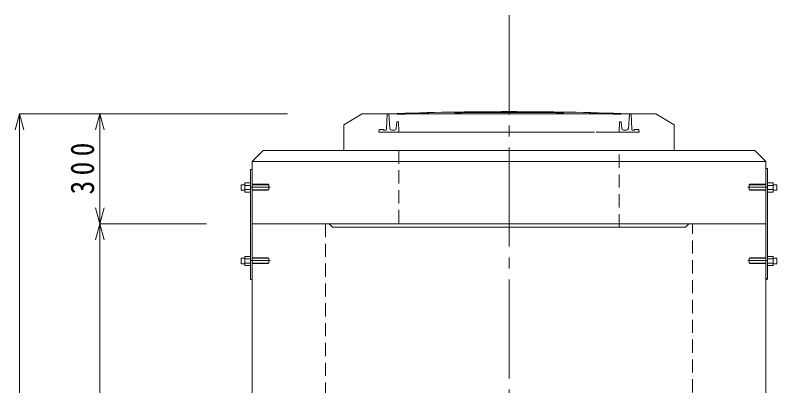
# Model space of a CAD drawing. Units: millimetres, scale not verified. Extents: x -5968 to 5968, y -4228 to 4228.
# Drawn here: x -1217 to 859, y -1211 to -201 of the extents above; entities that cross this region are included whole.
import ezdxf

# ---------------------------------------------------------------- set-up
doc = ezdxf.new("R2010")
doc.units = ezdxf.units.MM
doc.header["$LTSCALE"] = 30
doc.linetypes.add('CHAIN2', pattern=[12, 9, -1, 1, -1])
doc.linetypes.add('DASHED1', pattern=[1.8, 1.2, -0.6])
for name, color, linetype, lineweight in [('0-1_製品図', 7, 'Continuous', 9), ('0-2', 7, 'CHAIN2', 9), ('0-6_寸法', 4, 'Continuous', 9)]:
    doc.layers.add(name, color=color, linetype=linetype, lineweight=lineweight)
doc.styles.add('ＭＳ ゴシック', font='')
doc.styles.get('ＭＳ ゴシック').set_extended_font_data('MS Gothic')

msp = doc.modelspace()

# ---------------------------------------------------------------- linework, layer by layer
at = {"layer": '0-1_製品図', "color": 4}
for p, q in [((-1205.43, -469.77), (-475.23, -469.77)), ((-526.07, -662.87), (-571.07, -662.87)), ((-526.07, -662.87), (-527.17, -661.77)), ((-526.07, -676.67), (-526.07, -662.87)), ((783.93, -662.87), (785.03, -661.77)), ((783.93, -662.87), (828.93, -662.87)), ((783.93, -676.67), (783.93, -662.87)), ((-571.07, -676.67), (-526.07, -676.67)), ((-527.17, -677.77), (-526.07, -676.67)), ((828.93, -676.67), (783.93, -676.67)), ((785.03, -677.77), (783.93, -676.67)), ((-526.07, -862.87), (-571.07, -862.87)), ((-526.07, -862.87), (-527.17, -861.77)), ((-526.07, -876.67), (-526.07, -862.87)), ((783.93, -862.87), (785.03, -861.77)), ((783.93, -862.87), (828.93, -862.87)), ((783.93, -876.67), (783.93, -862.87)), ((-571.07, -876.67), (-526.07, -876.67)), ((-527.17, -877.77), (-526.07, -876.67)), ((828.93, -876.67), (783.93, -876.67)), ((785.03, -877.77), (783.93, -876.67))]:
    msp.add_line(p, q, dxfattribs=at)
at = {"layer": '0-1_製品図', "color": 3}
for p, q in [((-571.07, -599.77), (-541.07, -569.77)), ((-541.07, -569.77), (798.93, -569.77)), ((798.93, -569.77), (828.93, -599.77)), ((-571.07, -599.77), (828.93, -599.77)), ((128.93, -769.77), (-571.07, -769.77)), ((618.93, -769.77), (-361.07, -769.77)), ((128.93, -769.77), (628.93, -769.77)), ((628.93, -769.77), (828.93, -769.77)), ((828.93, -769.77), (828.93, -1669.77))]:
    msp.add_line(p, q, dxfattribs=at)
at = {"layer": '0-1_製品図', "linetype": 'DASHED1'}
for p, q in [((-171.07, -569.77), (-171.07, -778.77)), ((428.93, -778.77), (428.93, -569.77)), ((-571.07, -677.77), (-571.07, -661.77)), ((-571.07, -677.77), (-571.07, -661.77)), ((828.93, -677.77), (828.93, -661.77)), ((-371.07, -1669.77), (-371.07, -769.77)), ((628.93, -1660.77), (628.93, -769.77)), ((828.93, -861.77), (828.93, -877.77))]:
    msp.add_line(p, q, dxfattribs=at)
at = {"layer": '0-1_製品図'}
for p, q in [((-576.05, -621.06), (-571.07, -621.06)), ((-576.05, -621.06), (-576.05, -921.17)), ((-571.07, -921.17), (-571.07, -621.06)), ((828.93, -618.37), (828.93, -918.47)), ((833.9, -618.37), (828.93, -618.37)), ((833.9, -918.47), (833.9, -618.37)), ((-600.92, -678.06), (-600.92, -663.14)), ((-600.92, -663.14), (-590.97, -663.14)), ((-590.97, -658.16), (-590.97, -683.03)), ((-590.97, -658.16), (-576.05, -658.16)), ((848.82, -658.16), (833.9, -658.16)), ((848.82, -658.16), (848.82, -683.03)), ((858.77, -663.14), (848.82, -663.14)), ((858.77, -678.06), (858.77, -663.14)), ((-600.92, -678.06), (-590.97, -678.06)), ((-576.05, -664.79), (-590.97, -664.79)), ((-576.05, -676.4), (-590.97, -676.4)), ((-590.97, -683.03), (-576.05, -683.03)), ((833.9, -664.79), (848.82, -664.79)), ((833.9, -676.4), (848.82, -676.4)), ((848.82, -683.03), (833.9, -683.03)), ((858.77, -678.06), (848.82, -678.06)), ((-600.92, -878.06), (-600.92, -863.14)), ((-600.92, -863.14), (-590.97, -863.14)), ((-590.97, -858.16), (-590.97, -883.03)), ((-590.97, -858.16), (-576.05, -858.16)), ((-576.05, -864.79), (-590.97, -864.79)), ((848.82, -858.16), (833.9, -858.16)), ((833.9, -864.79), (848.82, -864.79)), ((848.82, -858.16), (848.82, -883.03)), ((858.77, -863.14), (848.82, -863.14)), ((858.77, -878.06), (858.77, -863.14)), ((-600.92, -878.06), (-590.97, -878.06)), ((-576.05, -876.4), (-590.97, -876.4)), ((-590.97, -883.03), (-576.05, -883.03)), ((833.9, -876.4), (848.82, -876.4)), ((848.82, -883.03), (833.9, -883.03)), ((858.77, -878.06), (848.82, -878.06)), ((-576.05, -921.17), (-571.07, -921.17)), ((833.9, -918.47), (828.93, -918.47)), ((833.9, -921.17), (828.93, -921.17))]:
    msp.add_line(p, q, dxfattribs=at)
at = {"layer": '0-1_製品図', "color": 4, "linetype": 'CHAIN2'}
for p, q in [((-575.02, -669.77), (-522.13, -669.77)), ((832.87, -669.77), (779.98, -669.77)), ((-575.02, -869.77), (-522.13, -869.77)), ((832.87, -869.77), (779.98, -869.77))]:
    msp.add_line(p, q, dxfattribs=at)
at = {"layer": '0-1_製品図', "color": 3}
for points in [[(828.93, -599.77), (828.93, -769.77), (618.93, -769.77), (609.93, -778.77), (-352.07, -778.77), (-361.07, -769.77), (-571.07, -769.77), (-571.07, -599.77)], [(-571.07, -769.77), (-571.07, -1669.77), (128.93, -1669.77)]]:
    msp.add_lwpolyline(points, dxfattribs=at)
at = {"layer": '0-1_製品図', "color": 4}
for points in [[(-527.17, -661.77), (-571.07, -661.77), (-571.07, -677.77), (-527.17, -677.77)], [(785.03, -661.77), (828.93, -661.77), (828.93, -677.77), (785.03, -677.77)], [(-527.17, -861.77), (-571.07, -861.77), (-571.07, -877.77), (-527.17, -877.77)], [(785.03, -861.77), (828.93, -861.77), (828.93, -877.77), (785.03, -877.77)]]:
    msp.add_lwpolyline(points, dxfattribs=at)
at = {"layer": '0-2'}
msp.add_line((128.93, -201.27), (128.93, -2424.88), dxfattribs=at)
at = {"layer": '0-6_寸法'}
for p, q in [((-1205.43, -469.77), (-1217.07, -513.24)), ((-1205.43, -2169.77), (-1205.43, -469.77)), ((-1205.43, -469.77), (-1193.78, -513.24)), ((-1205.43, -469.77), (-986.25, -469.77)), ((-986.25, -469.77), (-997.9, -513.24)), ((-986.25, -769.77), (-986.25, -469.77)), ((-986.25, -469.77), (-974.6, -513.24)), ((-986.25, -469.77), (-695.43, -469.77)), ((-196.39, -509.6), (-199.07, -469.77)), ((454.24, -509.6), (456.93, -469.77)), ((-178.27, -509.59), (-177.07, -491.27)), ((-172.57, -491.27), (-177.07, -491.27)), ((-171.07, -519.77), (-172.57, -491.27)), ((428.93, -519.77), (430.43, -491.27)), ((430.43, -491.27), (434.93, -491.27)), ((436.12, -509.59), (434.93, -491.27)), ((-225.2, -513.63), (-226.07, -519.77)), ((-224.2, -512.77), (-214.07, -512.77)), ((-214.07, -512.77), (-212.07, -514.77)), ((-208.46, -514.77), (-212.07, -514.77)), ((-183.26, -514.27), (-191.4, -514.27)), ((441.11, -514.27), (449.25, -514.27)), ((466.32, -514.77), (469.93, -514.77)), ((471.93, -512.77), (469.93, -514.77)), ((482.06, -512.77), (471.93, -512.77)), ((483.05, -513.63), (483.93, -519.77)), ((362.2, -519.77), (-226.07, -519.77)), ((366.39, -519.77), (483.93, -519.77)), ((-986.25, -769.77), (-997.9, -726.3)), ((-986.25, -769.77), (-974.6, -726.3)), ((-986.25, -769.77), (-997.9, -813.24)), ((-986.25, -2169.77), (-986.25, -769.77)), ((-986.25, -769.77), (-974.6, -813.24)), ((-986.25, -769.77), (-695.43, -769.77))]:
    msp.add_line(p, q, dxfattribs=at)
at = {"layer": '0-6_寸法', "color": 3}
for p, q in [((-271.07, -469.77), (-321.07, -499.77)), ((528.93, -469.77), (-271.07, -469.77)), ((528.93, -469.77), (578.93, -499.77)), ((-321.07, -569.77), (-321.07, -499.77)), ((578.93, -569.77), (578.93, -499.77))]:
    msp.add_line(p, q, dxfattribs=at)
at = {"layer": '0-6_寸法', "color": 3, "lineweight": 18}
for p, q in [((-176.57, -469.08), (-175.57, -471.05)), ((-176.57, -469.08), (-175.57, -471.05)), ((-90.06, -466.49), (-91.02, -468.59)), ((-90.06, -466.49), (-91.02, -468.59)), ((-20.08, -465.06), (-19.04, -467.11)), ((277.93, -465.06), (276.89, -467.11)), ((347.92, -466.49), (348.88, -468.59)), ((434.43, -469.08), (433.43, -471.05))]:
    msp.add_line(p, q, dxfattribs=at)
at = {"layer": '0-6_寸法'}
for points in [[(-199.07, -469.77), (-203.59, -469.77), (-205.46, -511.9)], [(456.93, -469.77), (461.45, -469.77), (463.32, -511.9)]]:
    msp.add_lwpolyline(points, dxfattribs=at)
at = {"layer": '0-6_寸法', "color": 3, "lineweight": 18}
for radius, start, end in [(9000, 87.93054, 92.06946), (8998, 91.4007, 91.9393), (8998, 91.4007, 91.9393), (8998, 89.05777, 90.94223), (8998, 88.0607, 88.5993)]:
    msp.add_arc((128.93, -9463.9), radius, start, end, dxfattribs=at)
at = {"layer": '0-6_寸法'}
for centre, radius, start, end in [((-224.2, -513.77), 1, 90, 171.86945), ((-208.46, -511.77), 3, 270, 357.45486), ((-191.4, -509.27), 5, 183.8567, 270), ((-183.26, -509.27), 5, 270, 356.26851), ((441.11, -509.27), 5, 183.73149, 270), ((449.25, -509.27), 5, 270, 356.1433), ((466.32, -511.77), 3, 182.54514, 270), ((482.06, -513.77), 1, 8.13055, 90)]:
    msp.add_arc(centre, radius, start, end, dxfattribs=at)

# ---------------------------------------------------------------- texts
at = {"layer": '0-6_寸法', "color": 7, "insert": (-1001.25, -689.37), "char_height": 64.15, "attachment_point": 7, "rotation": 90, "style": 'ＭＳ ゴシック'}
msp.add_mtext('\\T1.4;\\W0.85;300', dxfattribs=at)

doc.saveas('drawing.dxf')
